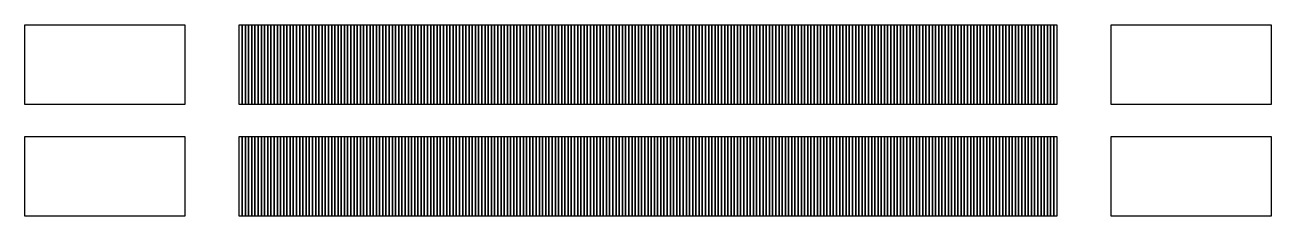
# Model space of a CAD drawing. Extents: x 0 to 780, y -350 to 670.
# Drawn here: x 0 to 780, y 120 to 240 of the extents above; entities that cross this region are included whole.
import ezdxf

# ---------------------------------------------------------------- set-up
doc = ezdxf.new("R2010")
doc.units = 0
for name, color, linetype in [('layer000', 1, 'CONTINUOUS'), ('layer001', 2, 'CONTINUOUS'), ('layer002', 3, 'CONTINUOUS'), ('layer003', 4, 'CONTINUOUS'), ('layer004', 5, 'CONTINUOUS'), ('layer005', 6, 'CONTINUOUS'), ('layer006', 7, 'CONTINUOUS'), ('layer007', 8, 'CONTINUOUS'), ('layer008', 9, 'CONTINUOUS'), ('layer009', 10, 'CONTINUOUS'), ('layer010', 11, 'CONTINUOUS'), ('layer011', 12, 'CONTINUOUS'), ('layer012', 13, 'CONTINUOUS'), ('layer013', 14, 'CONTINUOUS'), ('layer014', 15, 'CONTINUOUS'), ('layer015', 16, 'CONTINUOUS'), ('layer016', 17, 'CONTINUOUS'), ('layer017', 18, 'CONTINUOUS'), ('layer018', 19, 'CONTINUOUS'), ('layer019', 20, 'CONTINUOUS'), ('layer020', 21, 'CONTINUOUS'), ('layer021', 22, 'CONTINUOUS'), ('layer022', 23, 'CONTINUOUS'), ('layer023', 24, 'CONTINUOUS'), ('layer024', 25, 'CONTINUOUS'), ('layer025', 26, 'CONTINUOUS'), ('layer026', 27, 'CONTINUOUS'), ('layer027', 28, 'CONTINUOUS'), ('layer028', 29, 'CONTINUOUS'), ('layer029', 30, 'CONTINUOUS'), ('layer030', 31, 'CONTINUOUS'), ('layer031', 32, 'CONTINUOUS'), ('layer032', 33, 'CONTINUOUS'), ('layer033', 34, 'CONTINUOUS'), ('layer034', 35, 'CONTINUOUS'), ('layer035', 36, 'CONTINUOUS'), ('layer036', 37, 'CONTINUOUS'), ('layer037', 38, 'CONTINUOUS'), ('layer038', 39, 'CONTINUOUS'), ('layer039', 40, 'CONTINUOUS'), ('layer040', 41, 'CONTINUOUS'), ('layer041', 42, 'CONTINUOUS'), ('layer042', 43, 'CONTINUOUS'), ('layer043', 44, 'CONTINUOUS'), ('layer044', 45, 'CONTINUOUS'), ('layer045', 46, 'CONTINUOUS'), ('layer046', 47, 'CONTINUOUS'), ('layer047', 48, 'CONTINUOUS'), ('layer048', 49, 'CONTINUOUS'), ('layer049', 50, 'CONTINUOUS'), ('layer050', 51, 'CONTINUOUS'), ('layer051', 52, 'CONTINUOUS'), ('layer052', 53, 'CONTINUOUS'), ('layer053', 54, 'CONTINUOUS'), ('layer054', 55, 'CONTINUOUS'), ('layer055', 56, 'CONTINUOUS'), ('layer056', 57, 'CONTINUOUS'), ('layer057', 58, 'CONTINUOUS'), ('layer058', 59, 'CONTINUOUS'), ('layer059', 60, 'CONTINUOUS'), ('layer060', 61, 'CONTINUOUS'), ('layer061', 62, 'CONTINUOUS'), ('layer062', 63, 'CONTINUOUS'), ('layer063', 64, 'CONTINUOUS'), ('layer064', 65, 'CONTINUOUS'), ('layer065', 66, 'CONTINUOUS'), ('layer066', 67, 'CONTINUOUS'), ('layer067', 68, 'CONTINUOUS'), ('layer068', 69, 'CONTINUOUS'), ('layer069', 70, 'CONTINUOUS'), ('layer070', 71, 'CONTINUOUS'), ('layer071', 72, 'CONTINUOUS'), ('layer072', 73, 'CONTINUOUS'), ('layer073', 74, 'CONTINUOUS'), ('layer074', 75, 'CONTINUOUS'), ('layer075', 76, 'CONTINUOUS'), ('layer076', 77, 'CONTINUOUS'), ('layer077', 78, 'CONTINUOUS'), ('layer078', 79, 'CONTINUOUS'), ('layer079', 80, 'CONTINUOUS'), ('layer080', 81, 'CONTINUOUS'), ('layer081', 82, 'CONTINUOUS'), ('layer082', 83, 'CONTINUOUS'), ('layer083', 84, 'CONTINUOUS'), ('layer084', 85, 'CONTINUOUS'), ('layer085', 86, 'CONTINUOUS'), ('layer086', 87, 'CONTINUOUS'), ('layer087', 88, 'CONTINUOUS'), ('layer088', 89, 'CONTINUOUS'), ('layer089', 90, 'CONTINUOUS'), ('layer090', 91, 'CONTINUOUS'), ('layer091', 92, 'CONTINUOUS'), ('layer092', 93, 'CONTINUOUS'), ('layer093', 94, 'CONTINUOUS'), ('layer094', 95, 'CONTINUOUS'), ('layer095', 96, 'CONTINUOUS'), ('layer096', 97, 'CONTINUOUS'), ('layer097', 98, 'CONTINUOUS'), ('layer098', 99, 'CONTINUOUS'), ('layer099', 100, 'CONTINUOUS'), ('layer100', 101, 'CONTINUOUS'), ('layer101', 102, 'CONTINUOUS'), ('layer102', 103, 'CONTINUOUS'), ('layer103', 104, 'CONTINUOUS'), ('layer104', 105, 'CONTINUOUS'), ('layer105', 106, 'CONTINUOUS'), ('layer106', 107, 'CONTINUOUS'), ('layer107', 108, 'CONTINUOUS'), ('layer108', 109, 'CONTINUOUS'), ('layer109', 110, 'CONTINUOUS'), ('layer110', 111, 'CONTINUOUS'), ('layer111', 112, 'CONTINUOUS'), ('layer112', 113, 'CONTINUOUS'), ('layer113', 114, 'CONTINUOUS'), ('layer114', 115, 'CONTINUOUS'), ('layer115', 116, 'CONTINUOUS'), ('layer116', 117, 'CONTINUOUS'), ('layer117', 118, 'CONTINUOUS'), ('layer118', 119, 'CONTINUOUS'), ('layer119', 120, 'CONTINUOUS'), ('layer120', 121, 'CONTINUOUS'), ('layer121', 122, 'CONTINUOUS'), ('layer122', 123, 'CONTINUOUS'), ('layer123', 124, 'CONTINUOUS'), ('layer124', 125, 'CONTINUOUS'), ('layer125', 126, 'CONTINUOUS'), ('layer126', 127, 'CONTINUOUS'), ('layer127', 128, 'CONTINUOUS')]:
    doc.layers.add(name, color=color, linetype=linetype)

# ---------------------------------------------------------------- blocks, each defined once
blk = doc.blocks.new('gs_triangle]')
at = {"layer": 'layer000'}
for points in [[(388, 190), (388, 240), (390, 240), (390, 190)], [(390, 190), (390, 240), (392, 240), (392, 190)], [(134, 120), (134, 170), (136, 170), (136, 120)], [(644, 120), (644, 170), (646, 170), (646, 120)]]:
    blk.add_lwpolyline(points, close=True, dxfattribs=at)
at = {"layer": 'layer001'}
for points in [[(386, 190), (386, 240), (388, 240), (388, 190)], [(392, 190), (392, 240), (394, 240), (394, 190)], [(136, 120), (136, 170), (138, 170), (138, 120)], [(642, 120), (642, 170), (644, 170), (644, 120)]]:
    blk.add_lwpolyline(points, close=True, dxfattribs=at)
at = {"layer": 'layer002'}
for points in [[(384, 190), (384, 240), (386, 240), (386, 190)], [(394, 190), (394, 240), (396, 240), (396, 190)], [(138, 120), (138, 170), (140, 170), (140, 120)], [(640, 120), (640, 170), (642, 170), (642, 120)]]:
    blk.add_lwpolyline(points, close=True, dxfattribs=at)
at = {"layer": 'layer003'}
for points in [[(382, 190), (382, 240), (384, 240), (384, 190)], [(396, 190), (396, 240), (398, 240), (398, 190)], [(140, 120), (140, 170), (142, 170), (142, 120)], [(638, 120), (638, 170), (640, 170), (640, 120)]]:
    blk.add_lwpolyline(points, close=True, dxfattribs=at)
at = {"layer": 'layer004'}
for points in [[(380, 190), (380, 240), (382, 240), (382, 190)], [(398, 190), (398, 240), (400, 240), (400, 190)], [(142, 120), (142, 170), (144, 170), (144, 120)], [(636, 120), (636, 170), (638, 170), (638, 120)]]:
    blk.add_lwpolyline(points, close=True, dxfattribs=at)
at = {"layer": 'layer005'}
for points in [[(378, 190), (378, 240), (380, 240), (380, 190)], [(400, 190), (400, 240), (402, 240), (402, 190)], [(144, 120), (144, 170), (146, 170), (146, 120)], [(634, 120), (634, 170), (636, 170), (636, 120)]]:
    blk.add_lwpolyline(points, close=True, dxfattribs=at)
at = {"layer": 'layer006'}
for points in [[(376, 190), (376, 240), (378, 240), (378, 190)], [(402, 190), (402, 240), (404, 240), (404, 190)], [(146, 120), (146, 170), (148, 170), (148, 120)], [(632, 120), (632, 170), (634, 170), (634, 120)]]:
    blk.add_lwpolyline(points, close=True, dxfattribs=at)
at = {"layer": 'layer007'}
for points in [[(374, 190), (374, 240), (376, 240), (376, 190)], [(404, 190), (404, 240), (406, 240), (406, 190)], [(148, 120), (148, 170), (150, 170), (150, 120)], [(630, 120), (630, 170), (632, 170), (632, 120)]]:
    blk.add_lwpolyline(points, close=True, dxfattribs=at)
at = {"layer": 'layer008'}
for points in [[(372, 190), (372, 240), (374, 240), (374, 190)], [(406, 190), (406, 240), (408, 240), (408, 190)], [(150, 120), (150, 170), (152, 170), (152, 120)], [(628, 120), (628, 170), (630, 170), (630, 120)]]:
    blk.add_lwpolyline(points, close=True, dxfattribs=at)
at = {"layer": 'layer009'}
for points in [[(370, 190), (370, 240), (372, 240), (372, 190)], [(408, 190), (408, 240), (410, 240), (410, 190)], [(152, 120), (152, 170), (154, 170), (154, 120)], [(626, 120), (626, 170), (628, 170), (628, 120)]]:
    blk.add_lwpolyline(points, close=True, dxfattribs=at)
at = {"layer": 'layer010'}
for points in [[(368, 190), (368, 240), (370, 240), (370, 190)], [(410, 190), (410, 240), (412, 240), (412, 190)], [(154, 120), (154, 170), (156, 170), (156, 120)], [(624, 120), (624, 170), (626, 170), (626, 120)]]:
    blk.add_lwpolyline(points, close=True, dxfattribs=at)
at = {"layer": 'layer011'}
for points in [[(366, 190), (366, 240), (368, 240), (368, 190)], [(412, 190), (412, 240), (414, 240), (414, 190)], [(156, 120), (156, 170), (158, 170), (158, 120)], [(622, 120), (622, 170), (624, 170), (624, 120)]]:
    blk.add_lwpolyline(points, close=True, dxfattribs=at)
at = {"layer": 'layer012'}
for points in [[(364, 190), (364, 240), (366, 240), (366, 190)], [(414, 190), (414, 240), (416, 240), (416, 190)], [(158, 120), (158, 170), (160, 170), (160, 120)], [(620, 120), (620, 170), (622, 170), (622, 120)]]:
    blk.add_lwpolyline(points, close=True, dxfattribs=at)
at = {"layer": 'layer013'}
for points in [[(362, 190), (362, 240), (364, 240), (364, 190)], [(416, 190), (416, 240), (418, 240), (418, 190)], [(160, 120), (160, 170), (162, 170), (162, 120)], [(618, 120), (618, 170), (620, 170), (620, 120)]]:
    blk.add_lwpolyline(points, close=True, dxfattribs=at)
at = {"layer": 'layer014'}
for points in [[(360, 190), (360, 240), (362, 240), (362, 190)], [(418, 190), (418, 240), (420, 240), (420, 190)], [(162, 120), (162, 170), (164, 170), (164, 120)], [(616, 120), (616, 170), (618, 170), (618, 120)]]:
    blk.add_lwpolyline(points, close=True, dxfattribs=at)
at = {"layer": 'layer015'}
for points in [[(358, 190), (358, 240), (360, 240), (360, 190)], [(420, 190), (420, 240), (422, 240), (422, 190)], [(164, 120), (164, 170), (166, 170), (166, 120)], [(614, 120), (614, 170), (616, 170), (616, 120)]]:
    blk.add_lwpolyline(points, close=True, dxfattribs=at)
at = {"layer": 'layer016'}
for points in [[(356, 190), (356, 240), (358, 240), (358, 190)], [(422, 190), (422, 240), (424, 240), (424, 190)], [(166, 120), (166, 170), (168, 170), (168, 120)], [(612, 120), (612, 170), (614, 170), (614, 120)]]:
    blk.add_lwpolyline(points, close=True, dxfattribs=at)
at = {"layer": 'layer017'}
for points in [[(354, 190), (354, 240), (356, 240), (356, 190)], [(424, 190), (424, 240), (426, 240), (426, 190)], [(168, 120), (168, 170), (170, 170), (170, 120)], [(610, 120), (610, 170), (612, 170), (612, 120)]]:
    blk.add_lwpolyline(points, close=True, dxfattribs=at)
at = {"layer": 'layer018'}
for points in [[(352, 190), (352, 240), (354, 240), (354, 190)], [(426, 190), (426, 240), (428, 240), (428, 190)], [(170, 120), (170, 170), (172, 170), (172, 120)], [(608, 120), (608, 170), (610, 170), (610, 120)]]:
    blk.add_lwpolyline(points, close=True, dxfattribs=at)
at = {"layer": 'layer019'}
for points in [[(350, 190), (350, 240), (352, 240), (352, 190)], [(428, 190), (428, 240), (430, 240), (430, 190)], [(172, 120), (172, 170), (174, 170), (174, 120)], [(606, 120), (606, 170), (608, 170), (608, 120)]]:
    blk.add_lwpolyline(points, close=True, dxfattribs=at)
at = {"layer": 'layer020'}
for points in [[(348, 190), (348, 240), (350, 240), (350, 190)], [(430, 190), (430, 240), (432, 240), (432, 190)], [(174, 120), (174, 170), (176, 170), (176, 120)], [(604, 120), (604, 170), (606, 170), (606, 120)]]:
    blk.add_lwpolyline(points, close=True, dxfattribs=at)
at = {"layer": 'layer021'}
for points in [[(346, 190), (346, 240), (348, 240), (348, 190)], [(432, 190), (432, 240), (434, 240), (434, 190)], [(176, 120), (176, 170), (178, 170), (178, 120)], [(602, 120), (602, 170), (604, 170), (604, 120)]]:
    blk.add_lwpolyline(points, close=True, dxfattribs=at)
at = {"layer": 'layer022'}
for points in [[(344, 190), (344, 240), (346, 240), (346, 190)], [(434, 190), (434, 240), (436, 240), (436, 190)], [(178, 120), (178, 170), (180, 170), (180, 120)], [(600, 120), (600, 170), (602, 170), (602, 120)]]:
    blk.add_lwpolyline(points, close=True, dxfattribs=at)
at = {"layer": 'layer023'}
for points in [[(342, 190), (342, 240), (344, 240), (344, 190)], [(436, 190), (436, 240), (438, 240), (438, 190)], [(180, 120), (180, 170), (182, 170), (182, 120)], [(598, 120), (598, 170), (600, 170), (600, 120)]]:
    blk.add_lwpolyline(points, close=True, dxfattribs=at)
at = {"layer": 'layer024'}
for points in [[(340, 190), (340, 240), (342, 240), (342, 190)], [(438, 190), (438, 240), (440, 240), (440, 190)], [(182, 120), (182, 170), (184, 170), (184, 120)], [(596, 120), (596, 170), (598, 170), (598, 120)]]:
    blk.add_lwpolyline(points, close=True, dxfattribs=at)
at = {"layer": 'layer025'}
for points in [[(338, 190), (338, 240), (340, 240), (340, 190)], [(440, 190), (440, 240), (442, 240), (442, 190)], [(184, 120), (184, 170), (186, 170), (186, 120)], [(594, 120), (594, 170), (596, 170), (596, 120)]]:
    blk.add_lwpolyline(points, close=True, dxfattribs=at)
at = {"layer": 'layer026'}
for points in [[(336, 190), (336, 240), (338, 240), (338, 190)], [(442, 190), (442, 240), (444, 240), (444, 190)], [(186, 120), (186, 170), (188, 170), (188, 120)], [(592, 120), (592, 170), (594, 170), (594, 120)]]:
    blk.add_lwpolyline(points, close=True, dxfattribs=at)
at = {"layer": 'layer027'}
for points in [[(334, 190), (334, 240), (336, 240), (336, 190)], [(444, 190), (444, 240), (446, 240), (446, 190)], [(188, 120), (188, 170), (190, 170), (190, 120)], [(590, 120), (590, 170), (592, 170), (592, 120)]]:
    blk.add_lwpolyline(points, close=True, dxfattribs=at)
at = {"layer": 'layer028'}
for points in [[(332, 190), (332, 240), (334, 240), (334, 190)], [(446, 190), (446, 240), (448, 240), (448, 190)], [(190, 120), (190, 170), (192, 170), (192, 120)], [(588, 120), (588, 170), (590, 170), (590, 120)]]:
    blk.add_lwpolyline(points, close=True, dxfattribs=at)
at = {"layer": 'layer029'}
for points in [[(330, 190), (330, 240), (332, 240), (332, 190)], [(448, 190), (448, 240), (450, 240), (450, 190)], [(192, 120), (192, 170), (194, 170), (194, 120)], [(586, 120), (586, 170), (588, 170), (588, 120)]]:
    blk.add_lwpolyline(points, close=True, dxfattribs=at)
at = {"layer": 'layer030'}
for points in [[(328, 190), (328, 240), (330, 240), (330, 190)], [(450, 190), (450, 240), (452, 240), (452, 190)], [(194, 120), (194, 170), (196, 170), (196, 120)], [(584, 120), (584, 170), (586, 170), (586, 120)]]:
    blk.add_lwpolyline(points, close=True, dxfattribs=at)
at = {"layer": 'layer031'}
for points in [[(326, 190), (326, 240), (328, 240), (328, 190)], [(452, 190), (452, 240), (454, 240), (454, 190)], [(196, 120), (196, 170), (198, 170), (198, 120)], [(582, 120), (582, 170), (584, 170), (584, 120)]]:
    blk.add_lwpolyline(points, close=True, dxfattribs=at)
at = {"layer": 'layer032'}
for points in [[(324, 190), (324, 240), (326, 240), (326, 190)], [(454, 190), (454, 240), (456, 240), (456, 190)], [(198, 120), (198, 170), (200, 170), (200, 120)], [(580, 120), (580, 170), (582, 170), (582, 120)]]:
    blk.add_lwpolyline(points, close=True, dxfattribs=at)
at = {"layer": 'layer033'}
for points in [[(322, 190), (322, 240), (324, 240), (324, 190)], [(456, 190), (456, 240), (458, 240), (458, 190)], [(200, 120), (200, 170), (202, 170), (202, 120)], [(578, 120), (578, 170), (580, 170), (580, 120)]]:
    blk.add_lwpolyline(points, close=True, dxfattribs=at)
at = {"layer": 'layer034'}
for points in [[(320, 190), (320, 240), (322, 240), (322, 190)], [(458, 190), (458, 240), (460, 240), (460, 190)], [(202, 120), (202, 170), (204, 170), (204, 120)], [(576, 120), (576, 170), (578, 170), (578, 120)]]:
    blk.add_lwpolyline(points, close=True, dxfattribs=at)
at = {"layer": 'layer035'}
for points in [[(318, 190), (318, 240), (320, 240), (320, 190)], [(460, 190), (460, 240), (462, 240), (462, 190)], [(204, 120), (204, 170), (206, 170), (206, 120)], [(574, 120), (574, 170), (576, 170), (576, 120)]]:
    blk.add_lwpolyline(points, close=True, dxfattribs=at)
at = {"layer": 'layer036'}
for points in [[(316, 190), (316, 240), (318, 240), (318, 190)], [(462, 190), (462, 240), (464, 240), (464, 190)], [(206, 120), (206, 170), (208, 170), (208, 120)], [(572, 120), (572, 170), (574, 170), (574, 120)]]:
    blk.add_lwpolyline(points, close=True, dxfattribs=at)
at = {"layer": 'layer037'}
for points in [[(314, 190), (314, 240), (316, 240), (316, 190)], [(464, 190), (464, 240), (466, 240), (466, 190)], [(208, 120), (208, 170), (210, 170), (210, 120)], [(570, 120), (570, 170), (572, 170), (572, 120)]]:
    blk.add_lwpolyline(points, close=True, dxfattribs=at)
at = {"layer": 'layer038'}
for points in [[(312, 190), (312, 240), (314, 240), (314, 190)], [(466, 190), (466, 240), (468, 240), (468, 190)], [(210, 120), (210, 170), (212, 170), (212, 120)], [(568, 120), (568, 170), (570, 170), (570, 120)]]:
    blk.add_lwpolyline(points, close=True, dxfattribs=at)
at = {"layer": 'layer039'}
for points in [[(310, 190), (310, 240), (312, 240), (312, 190)], [(468, 190), (468, 240), (470, 240), (470, 190)], [(212, 120), (212, 170), (214, 170), (214, 120)], [(566, 120), (566, 170), (568, 170), (568, 120)]]:
    blk.add_lwpolyline(points, close=True, dxfattribs=at)
at = {"layer": 'layer040'}
for points in [[(308, 190), (308, 240), (310, 240), (310, 190)], [(470, 190), (470, 240), (472, 240), (472, 190)], [(214, 120), (214, 170), (216, 170), (216, 120)], [(564, 120), (564, 170), (566, 170), (566, 120)]]:
    blk.add_lwpolyline(points, close=True, dxfattribs=at)
at = {"layer": 'layer041'}
for points in [[(306, 190), (306, 240), (308, 240), (308, 190)], [(472, 190), (472, 240), (474, 240), (474, 190)], [(216, 120), (216, 170), (218, 170), (218, 120)], [(562, 120), (562, 170), (564, 170), (564, 120)]]:
    blk.add_lwpolyline(points, close=True, dxfattribs=at)
at = {"layer": 'layer042'}
for points in [[(304, 190), (304, 240), (306, 240), (306, 190)], [(474, 190), (474, 240), (476, 240), (476, 190)], [(218, 120), (218, 170), (220, 170), (220, 120)], [(560, 120), (560, 170), (562, 170), (562, 120)]]:
    blk.add_lwpolyline(points, close=True, dxfattribs=at)
at = {"layer": 'layer043'}
for points in [[(302, 190), (302, 240), (304, 240), (304, 190)], [(476, 190), (476, 240), (478, 240), (478, 190)], [(220, 120), (220, 170), (222, 170), (222, 120)], [(558, 120), (558, 170), (560, 170), (560, 120)]]:
    blk.add_lwpolyline(points, close=True, dxfattribs=at)
at = {"layer": 'layer044'}
for points in [[(300, 190), (300, 240), (302, 240), (302, 190)], [(478, 190), (478, 240), (480, 240), (480, 190)], [(222, 120), (222, 170), (224, 170), (224, 120)], [(556, 120), (556, 170), (558, 170), (558, 120)]]:
    blk.add_lwpolyline(points, close=True, dxfattribs=at)
at = {"layer": 'layer045'}
for points in [[(298, 190), (298, 240), (300, 240), (300, 190)], [(480, 190), (480, 240), (482, 240), (482, 190)], [(224, 120), (224, 170), (226, 170), (226, 120)], [(554, 120), (554, 170), (556, 170), (556, 120)]]:
    blk.add_lwpolyline(points, close=True, dxfattribs=at)
at = {"layer": 'layer046'}
for points in [[(296, 190), (296, 240), (298, 240), (298, 190)], [(482, 190), (482, 240), (484, 240), (484, 190)], [(226, 120), (226, 170), (228, 170), (228, 120)], [(552, 120), (552, 170), (554, 170), (554, 120)]]:
    blk.add_lwpolyline(points, close=True, dxfattribs=at)
at = {"layer": 'layer047'}
for points in [[(294, 190), (294, 240), (296, 240), (296, 190)], [(484, 190), (484, 240), (486, 240), (486, 190)], [(228, 120), (228, 170), (230, 170), (230, 120)], [(550, 120), (550, 170), (552, 170), (552, 120)]]:
    blk.add_lwpolyline(points, close=True, dxfattribs=at)
at = {"layer": 'layer048'}
for points in [[(292, 190), (292, 240), (294, 240), (294, 190)], [(486, 190), (486, 240), (488, 240), (488, 190)], [(230, 120), (230, 170), (232, 170), (232, 120)], [(548, 120), (548, 170), (550, 170), (550, 120)]]:
    blk.add_lwpolyline(points, close=True, dxfattribs=at)
at = {"layer": 'layer049'}
for points in [[(290, 190), (290, 240), (292, 240), (292, 190)], [(488, 190), (488, 240), (490, 240), (490, 190)], [(232, 120), (232, 170), (234, 170), (234, 120)], [(546, 120), (546, 170), (548, 170), (548, 120)]]:
    blk.add_lwpolyline(points, close=True, dxfattribs=at)
at = {"layer": 'layer050'}
for points in [[(288, 190), (288, 240), (290, 240), (290, 190)], [(490, 190), (490, 240), (492, 240), (492, 190)], [(234, 120), (234, 170), (236, 170), (236, 120)], [(544, 120), (544, 170), (546, 170), (546, 120)]]:
    blk.add_lwpolyline(points, close=True, dxfattribs=at)
at = {"layer": 'layer051'}
for points in [[(286, 190), (286, 240), (288, 240), (288, 190)], [(492, 190), (492, 240), (494, 240), (494, 190)], [(236, 120), (236, 170), (238, 170), (238, 120)], [(542, 120), (542, 170), (544, 170), (544, 120)]]:
    blk.add_lwpolyline(points, close=True, dxfattribs=at)
at = {"layer": 'layer052'}
for points in [[(284, 190), (284, 240), (286, 240), (286, 190)], [(494, 190), (494, 240), (496, 240), (496, 190)], [(238, 120), (238, 170), (240, 170), (240, 120)], [(540, 120), (540, 170), (542, 170), (542, 120)]]:
    blk.add_lwpolyline(points, close=True, dxfattribs=at)
at = {"layer": 'layer053'}
for points in [[(282, 190), (282, 240), (284, 240), (284, 190)], [(496, 190), (496, 240), (498, 240), (498, 190)], [(240, 120), (240, 170), (242, 170), (242, 120)], [(538, 120), (538, 170), (540, 170), (540, 120)]]:
    blk.add_lwpolyline(points, close=True, dxfattribs=at)
at = {"layer": 'layer054'}
for points in [[(280, 190), (280, 240), (282, 240), (282, 190)], [(498, 190), (498, 240), (500, 240), (500, 190)], [(242, 120), (242, 170), (244, 170), (244, 120)], [(536, 120), (536, 170), (538, 170), (538, 120)]]:
    blk.add_lwpolyline(points, close=True, dxfattribs=at)
at = {"layer": 'layer055'}
for points in [[(278, 190), (278, 240), (280, 240), (280, 190)], [(500, 190), (500, 240), (502, 240), (502, 190)], [(244, 120), (244, 170), (246, 170), (246, 120)], [(534, 120), (534, 170), (536, 170), (536, 120)]]:
    blk.add_lwpolyline(points, close=True, dxfattribs=at)
at = {"layer": 'layer056'}
for points in [[(276, 190), (276, 240), (278, 240), (278, 190)], [(502, 190), (502, 240), (504, 240), (504, 190)], [(246, 120), (246, 170), (248, 170), (248, 120)], [(532, 120), (532, 170), (534, 170), (534, 120)]]:
    blk.add_lwpolyline(points, close=True, dxfattribs=at)
at = {"layer": 'layer057'}
for points in [[(274, 190), (274, 240), (276, 240), (276, 190)], [(504, 190), (504, 240), (506, 240), (506, 190)], [(248, 120), (248, 170), (250, 170), (250, 120)], [(530, 120), (530, 170), (532, 170), (532, 120)]]:
    blk.add_lwpolyline(points, close=True, dxfattribs=at)
at = {"layer": 'layer058'}
for points in [[(272, 190), (272, 240), (274, 240), (274, 190)], [(506, 190), (506, 240), (508, 240), (508, 190)], [(250, 120), (250, 170), (252, 170), (252, 120)], [(528, 120), (528, 170), (530, 170), (530, 120)]]:
    blk.add_lwpolyline(points, close=True, dxfattribs=at)
at = {"layer": 'layer059'}
for points in [[(270, 190), (270, 240), (272, 240), (272, 190)], [(508, 190), (508, 240), (510, 240), (510, 190)], [(252, 120), (252, 170), (254, 170), (254, 120)], [(526, 120), (526, 170), (528, 170), (528, 120)]]:
    blk.add_lwpolyline(points, close=True, dxfattribs=at)
at = {"layer": 'layer060'}
for points in [[(268, 190), (268, 240), (270, 240), (270, 190)], [(510, 190), (510, 240), (512, 240), (512, 190)], [(254, 120), (254, 170), (256, 170), (256, 120)], [(524, 120), (524, 170), (526, 170), (526, 120)]]:
    blk.add_lwpolyline(points, close=True, dxfattribs=at)
at = {"layer": 'layer061'}
for points in [[(266, 190), (266, 240), (268, 240), (268, 190)], [(512, 190), (512, 240), (514, 240), (514, 190)], [(256, 120), (256, 170), (258, 170), (258, 120)], [(522, 120), (522, 170), (524, 170), (524, 120)]]:
    blk.add_lwpolyline(points, close=True, dxfattribs=at)
at = {"layer": 'layer062'}
for points in [[(264, 190), (264, 240), (266, 240), (266, 190)], [(514, 190), (514, 240), (516, 240), (516, 190)], [(258, 120), (258, 170), (260, 170), (260, 120)], [(520, 120), (520, 170), (522, 170), (522, 120)]]:
    blk.add_lwpolyline(points, close=True, dxfattribs=at)
at = {"layer": 'layer063'}
for points in [[(262, 190), (262, 240), (264, 240), (264, 190)], [(516, 190), (516, 240), (518, 240), (518, 190)], [(260, 120), (260, 170), (262, 170), (262, 120)], [(518, 120), (518, 170), (520, 170), (520, 120)]]:
    blk.add_lwpolyline(points, close=True, dxfattribs=at)
at = {"layer": 'layer064'}
for points in [[(260, 190), (260, 240), (262, 240), (262, 190)], [(518, 190), (518, 240), (520, 240), (520, 190)], [(262, 120), (262, 170), (264, 170), (264, 120)], [(516, 120), (516, 170), (518, 170), (518, 120)]]:
    blk.add_lwpolyline(points, close=True, dxfattribs=at)
at = {"layer": 'layer065'}
for points in [[(258, 190), (258, 240), (260, 240), (260, 190)], [(520, 190), (520, 240), (522, 240), (522, 190)], [(264, 120), (264, 170), (266, 170), (266, 120)], [(514, 120), (514, 170), (516, 170), (516, 120)]]:
    blk.add_lwpolyline(points, close=True, dxfattribs=at)
at = {"layer": 'layer066'}
for points in [[(256, 190), (256, 240), (258, 240), (258, 190)], [(522, 190), (522, 240), (524, 240), (524, 190)], [(266, 120), (266, 170), (268, 170), (268, 120)], [(512, 120), (512, 170), (514, 170), (514, 120)]]:
    blk.add_lwpolyline(points, close=True, dxfattribs=at)
at = {"layer": 'layer067'}
for points in [[(254, 190), (254, 240), (256, 240), (256, 190)], [(524, 190), (524, 240), (526, 240), (526, 190)], [(268, 120), (268, 170), (270, 170), (270, 120)], [(510, 120), (510, 170), (512, 170), (512, 120)]]:
    blk.add_lwpolyline(points, close=True, dxfattribs=at)
at = {"layer": 'layer068'}
for points in [[(252, 190), (252, 240), (254, 240), (254, 190)], [(526, 190), (526, 240), (528, 240), (528, 190)], [(270, 120), (270, 170), (272, 170), (272, 120)], [(508, 120), (508, 170), (510, 170), (510, 120)]]:
    blk.add_lwpolyline(points, close=True, dxfattribs=at)
at = {"layer": 'layer069'}
for points in [[(250, 190), (250, 240), (252, 240), (252, 190)], [(528, 190), (528, 240), (530, 240), (530, 190)], [(272, 120), (272, 170), (274, 170), (274, 120)], [(506, 120), (506, 170), (508, 170), (508, 120)]]:
    blk.add_lwpolyline(points, close=True, dxfattribs=at)
at = {"layer": 'layer070'}
for points in [[(248, 190), (248, 240), (250, 240), (250, 190)], [(530, 190), (530, 240), (532, 240), (532, 190)], [(274, 120), (274, 170), (276, 170), (276, 120)], [(504, 120), (504, 170), (506, 170), (506, 120)]]:
    blk.add_lwpolyline(points, close=True, dxfattribs=at)
at = {"layer": 'layer071'}
for points in [[(246, 190), (246, 240), (248, 240), (248, 190)], [(532, 190), (532, 240), (534, 240), (534, 190)], [(276, 120), (276, 170), (278, 170), (278, 120)], [(502, 120), (502, 170), (504, 170), (504, 120)]]:
    blk.add_lwpolyline(points, close=True, dxfattribs=at)
at = {"layer": 'layer072'}
for points in [[(244, 190), (244, 240), (246, 240), (246, 190)], [(534, 190), (534, 240), (536, 240), (536, 190)], [(278, 120), (278, 170), (280, 170), (280, 120)], [(500, 120), (500, 170), (502, 170), (502, 120)]]:
    blk.add_lwpolyline(points, close=True, dxfattribs=at)
at = {"layer": 'layer073'}
for points in [[(242, 190), (242, 240), (244, 240), (244, 190)], [(536, 190), (536, 240), (538, 240), (538, 190)], [(280, 120), (280, 170), (282, 170), (282, 120)], [(498, 120), (498, 170), (500, 170), (500, 120)]]:
    blk.add_lwpolyline(points, close=True, dxfattribs=at)
at = {"layer": 'layer074'}
for points in [[(240, 190), (240, 240), (242, 240), (242, 190)], [(538, 190), (538, 240), (540, 240), (540, 190)], [(282, 120), (282, 170), (284, 170), (284, 120)], [(496, 120), (496, 170), (498, 170), (498, 120)]]:
    blk.add_lwpolyline(points, close=True, dxfattribs=at)
at = {"layer": 'layer075'}
for points in [[(238, 190), (238, 240), (240, 240), (240, 190)], [(540, 190), (540, 240), (542, 240), (542, 190)], [(284, 120), (284, 170), (286, 170), (286, 120)], [(494, 120), (494, 170), (496, 170), (496, 120)]]:
    blk.add_lwpolyline(points, close=True, dxfattribs=at)
at = {"layer": 'layer076'}
for points in [[(236, 190), (236, 240), (238, 240), (238, 190)], [(542, 190), (542, 240), (544, 240), (544, 190)], [(286, 120), (286, 170), (288, 170), (288, 120)], [(492, 120), (492, 170), (494, 170), (494, 120)]]:
    blk.add_lwpolyline(points, close=True, dxfattribs=at)
at = {"layer": 'layer077'}
for points in [[(234, 190), (234, 240), (236, 240), (236, 190)], [(544, 190), (544, 240), (546, 240), (546, 190)], [(288, 120), (288, 170), (290, 170), (290, 120)], [(490, 120), (490, 170), (492, 170), (492, 120)]]:
    blk.add_lwpolyline(points, close=True, dxfattribs=at)
at = {"layer": 'layer078'}
for points in [[(232, 190), (232, 240), (234, 240), (234, 190)], [(546, 190), (546, 240), (548, 240), (548, 190)], [(290, 120), (290, 170), (292, 170), (292, 120)], [(488, 120), (488, 170), (490, 170), (490, 120)]]:
    blk.add_lwpolyline(points, close=True, dxfattribs=at)
at = {"layer": 'layer079'}
for points in [[(230, 190), (230, 240), (232, 240), (232, 190)], [(548, 190), (548, 240), (550, 240), (550, 190)], [(292, 120), (292, 170), (294, 170), (294, 120)], [(486, 120), (486, 170), (488, 170), (488, 120)]]:
    blk.add_lwpolyline(points, close=True, dxfattribs=at)
at = {"layer": 'layer080'}
for points in [[(228, 190), (228, 240), (230, 240), (230, 190)], [(550, 190), (550, 240), (552, 240), (552, 190)], [(294, 120), (294, 170), (296, 170), (296, 120)], [(484, 120), (484, 170), (486, 170), (486, 120)]]:
    blk.add_lwpolyline(points, close=True, dxfattribs=at)
at = {"layer": 'layer081'}
for points in [[(226, 190), (226, 240), (228, 240), (228, 190)], [(552, 190), (552, 240), (554, 240), (554, 190)], [(296, 120), (296, 170), (298, 170), (298, 120)], [(482, 120), (482, 170), (484, 170), (484, 120)]]:
    blk.add_lwpolyline(points, close=True, dxfattribs=at)
at = {"layer": 'layer082'}
for points in [[(224, 190), (224, 240), (226, 240), (226, 190)], [(554, 190), (554, 240), (556, 240), (556, 190)], [(298, 120), (298, 170), (300, 170), (300, 120)], [(480, 120), (480, 170), (482, 170), (482, 120)]]:
    blk.add_lwpolyline(points, close=True, dxfattribs=at)
at = {"layer": 'layer083'}
for points in [[(222, 190), (222, 240), (224, 240), (224, 190)], [(556, 190), (556, 240), (558, 240), (558, 190)], [(300, 120), (300, 170), (302, 170), (302, 120)], [(478, 120), (478, 170), (480, 170), (480, 120)]]:
    blk.add_lwpolyline(points, close=True, dxfattribs=at)
at = {"layer": 'layer084'}
for points in [[(220, 190), (220, 240), (222, 240), (222, 190)], [(558, 190), (558, 240), (560, 240), (560, 190)], [(302, 120), (302, 170), (304, 170), (304, 120)], [(476, 120), (476, 170), (478, 170), (478, 120)]]:
    blk.add_lwpolyline(points, close=True, dxfattribs=at)
at = {"layer": 'layer085'}
for points in [[(218, 190), (218, 240), (220, 240), (220, 190)], [(560, 190), (560, 240), (562, 240), (562, 190)], [(304, 120), (304, 170), (306, 170), (306, 120)], [(474, 120), (474, 170), (476, 170), (476, 120)]]:
    blk.add_lwpolyline(points, close=True, dxfattribs=at)
at = {"layer": 'layer086'}
for points in [[(216, 190), (216, 240), (218, 240), (218, 190)], [(562, 190), (562, 240), (564, 240), (564, 190)], [(306, 120), (306, 170), (308, 170), (308, 120)], [(472, 120), (472, 170), (474, 170), (474, 120)]]:
    blk.add_lwpolyline(points, close=True, dxfattribs=at)
at = {"layer": 'layer087'}
for points in [[(214, 190), (214, 240), (216, 240), (216, 190)], [(564, 190), (564, 240), (566, 240), (566, 190)], [(308, 120), (308, 170), (310, 170), (310, 120)], [(470, 120), (470, 170), (472, 170), (472, 120)]]:
    blk.add_lwpolyline(points, close=True, dxfattribs=at)
at = {"layer": 'layer088'}
for points in [[(212, 190), (212, 240), (214, 240), (214, 190)], [(566, 190), (566, 240), (568, 240), (568, 190)], [(310, 120), (310, 170), (312, 170), (312, 120)], [(468, 120), (468, 170), (470, 170), (470, 120)]]:
    blk.add_lwpolyline(points, close=True, dxfattribs=at)
at = {"layer": 'layer089'}
for points in [[(210, 190), (210, 240), (212, 240), (212, 190)], [(568, 190), (568, 240), (570, 240), (570, 190)], [(312, 120), (312, 170), (314, 170), (314, 120)], [(466, 120), (466, 170), (468, 170), (468, 120)]]:
    blk.add_lwpolyline(points, close=True, dxfattribs=at)
at = {"layer": 'layer090'}
for points in [[(208, 190), (208, 240), (210, 240), (210, 190)], [(570, 190), (570, 240), (572, 240), (572, 190)], [(314, 120), (314, 170), (316, 170), (316, 120)], [(464, 120), (464, 170), (466, 170), (466, 120)]]:
    blk.add_lwpolyline(points, close=True, dxfattribs=at)
at = {"layer": 'layer091'}
for points in [[(206, 190), (206, 240), (208, 240), (208, 190)], [(572, 190), (572, 240), (574, 240), (574, 190)], [(316, 120), (316, 170), (318, 170), (318, 120)], [(462, 120), (462, 170), (464, 170), (464, 120)]]:
    blk.add_lwpolyline(points, close=True, dxfattribs=at)
at = {"layer": 'layer092'}
for points in [[(204, 190), (204, 240), (206, 240), (206, 190)], [(574, 190), (574, 240), (576, 240), (576, 190)], [(318, 120), (318, 170), (320, 170), (320, 120)], [(460, 120), (460, 170), (462, 170), (462, 120)]]:
    blk.add_lwpolyline(points, close=True, dxfattribs=at)
at = {"layer": 'layer093'}
for points in [[(202, 190), (202, 240), (204, 240), (204, 190)], [(576, 190), (576, 240), (578, 240), (578, 190)], [(320, 120), (320, 170), (322, 170), (322, 120)], [(458, 120), (458, 170), (460, 170), (460, 120)]]:
    blk.add_lwpolyline(points, close=True, dxfattribs=at)
at = {"layer": 'layer094'}
for points in [[(200, 190), (200, 240), (202, 240), (202, 190)], [(578, 190), (578, 240), (580, 240), (580, 190)], [(322, 120), (322, 170), (324, 170), (324, 120)], [(456, 120), (456, 170), (458, 170), (458, 120)]]:
    blk.add_lwpolyline(points, close=True, dxfattribs=at)
at = {"layer": 'layer095'}
for points in [[(198, 190), (198, 240), (200, 240), (200, 190)], [(580, 190), (580, 240), (582, 240), (582, 190)], [(324, 120), (324, 170), (326, 170), (326, 120)], [(454, 120), (454, 170), (456, 170), (456, 120)]]:
    blk.add_lwpolyline(points, close=True, dxfattribs=at)
at = {"layer": 'layer096'}
for points in [[(196, 190), (196, 240), (198, 240), (198, 190)], [(582, 190), (582, 240), (584, 240), (584, 190)], [(326, 120), (326, 170), (328, 170), (328, 120)], [(452, 120), (452, 170), (454, 170), (454, 120)]]:
    blk.add_lwpolyline(points, close=True, dxfattribs=at)
at = {"layer": 'layer097'}
for points in [[(194, 190), (194, 240), (196, 240), (196, 190)], [(584, 190), (584, 240), (586, 240), (586, 190)], [(328, 120), (328, 170), (330, 170), (330, 120)], [(450, 120), (450, 170), (452, 170), (452, 120)]]:
    blk.add_lwpolyline(points, close=True, dxfattribs=at)
at = {"layer": 'layer098'}
for points in [[(192, 190), (192, 240), (194, 240), (194, 190)], [(586, 190), (586, 240), (588, 240), (588, 190)], [(330, 120), (330, 170), (332, 170), (332, 120)], [(448, 120), (448, 170), (450, 170), (450, 120)]]:
    blk.add_lwpolyline(points, close=True, dxfattribs=at)
at = {"layer": 'layer099'}
for points in [[(190, 190), (190, 240), (192, 240), (192, 190)], [(588, 190), (588, 240), (590, 240), (590, 190)], [(332, 120), (332, 170), (334, 170), (334, 120)], [(446, 120), (446, 170), (448, 170), (448, 120)]]:
    blk.add_lwpolyline(points, close=True, dxfattribs=at)
at = {"layer": 'layer100'}
for points in [[(188, 190), (188, 240), (190, 240), (190, 190)], [(590, 190), (590, 240), (592, 240), (592, 190)], [(334, 120), (334, 170), (336, 170), (336, 120)], [(444, 120), (444, 170), (446, 170), (446, 120)]]:
    blk.add_lwpolyline(points, close=True, dxfattribs=at)
at = {"layer": 'layer101'}
for points in [[(186, 190), (186, 240), (188, 240), (188, 190)], [(592, 190), (592, 240), (594, 240), (594, 190)], [(336, 120), (336, 170), (338, 170), (338, 120)], [(442, 120), (442, 170), (444, 170), (444, 120)]]:
    blk.add_lwpolyline(points, close=True, dxfattribs=at)
at = {"layer": 'layer102'}
for points in [[(184, 190), (184, 240), (186, 240), (186, 190)], [(594, 190), (594, 240), (596, 240), (596, 190)], [(338, 120), (338, 170), (340, 170), (340, 120)], [(440, 120), (440, 170), (442, 170), (442, 120)]]:
    blk.add_lwpolyline(points, close=True, dxfattribs=at)
at = {"layer": 'layer103'}
for points in [[(182, 190), (182, 240), (184, 240), (184, 190)], [(596, 190), (596, 240), (598, 240), (598, 190)], [(340, 120), (340, 170), (342, 170), (342, 120)], [(438, 120), (438, 170), (440, 170), (440, 120)]]:
    blk.add_lwpolyline(points, close=True, dxfattribs=at)
at = {"layer": 'layer104'}
for points in [[(180, 190), (180, 240), (182, 240), (182, 190)], [(598, 190), (598, 240), (600, 240), (600, 190)], [(342, 120), (342, 170), (344, 170), (344, 120)], [(436, 120), (436, 170), (438, 170), (438, 120)]]:
    blk.add_lwpolyline(points, close=True, dxfattribs=at)
at = {"layer": 'layer105'}
for points in [[(178, 190), (178, 240), (180, 240), (180, 190)], [(600, 190), (600, 240), (602, 240), (602, 190)], [(344, 120), (344, 170), (346, 170), (346, 120)], [(434, 120), (434, 170), (436, 170), (436, 120)]]:
    blk.add_lwpolyline(points, close=True, dxfattribs=at)
at = {"layer": 'layer106'}
for points in [[(176, 190), (176, 240), (178, 240), (178, 190)], [(602, 190), (602, 240), (604, 240), (604, 190)], [(346, 120), (346, 170), (348, 170), (348, 120)], [(432, 120), (432, 170), (434, 170), (434, 120)]]:
    blk.add_lwpolyline(points, close=True, dxfattribs=at)
at = {"layer": 'layer107'}
for points in [[(174, 190), (174, 240), (176, 240), (176, 190)], [(604, 190), (604, 240), (606, 240), (606, 190)], [(348, 120), (348, 170), (350, 170), (350, 120)], [(430, 120), (430, 170), (432, 170), (432, 120)]]:
    blk.add_lwpolyline(points, close=True, dxfattribs=at)
at = {"layer": 'layer108'}
for points in [[(172, 190), (172, 240), (174, 240), (174, 190)], [(606, 190), (606, 240), (608, 240), (608, 190)], [(350, 120), (350, 170), (352, 170), (352, 120)], [(428, 120), (428, 170), (430, 170), (430, 120)]]:
    blk.add_lwpolyline(points, close=True, dxfattribs=at)
at = {"layer": 'layer109'}
for points in [[(170, 190), (170, 240), (172, 240), (172, 190)], [(608, 190), (608, 240), (610, 240), (610, 190)], [(352, 120), (352, 170), (354, 170), (354, 120)], [(426, 120), (426, 170), (428, 170), (428, 120)]]:
    blk.add_lwpolyline(points, close=True, dxfattribs=at)
at = {"layer": 'layer110'}
for points in [[(168, 190), (168, 240), (170, 240), (170, 190)], [(610, 190), (610, 240), (612, 240), (612, 190)], [(354, 120), (354, 170), (356, 170), (356, 120)], [(424, 120), (424, 170), (426, 170), (426, 120)]]:
    blk.add_lwpolyline(points, close=True, dxfattribs=at)
at = {"layer": 'layer111'}
for points in [[(166, 190), (166, 240), (168, 240), (168, 190)], [(612, 190), (612, 240), (614, 240), (614, 190)], [(356, 120), (356, 170), (358, 170), (358, 120)], [(422, 120), (422, 170), (424, 170), (424, 120)]]:
    blk.add_lwpolyline(points, close=True, dxfattribs=at)
at = {"layer": 'layer112'}
for points in [[(164, 190), (164, 240), (166, 240), (166, 190)], [(614, 190), (614, 240), (616, 240), (616, 190)], [(358, 120), (358, 170), (360, 170), (360, 120)], [(420, 120), (420, 170), (422, 170), (422, 120)]]:
    blk.add_lwpolyline(points, close=True, dxfattribs=at)
at = {"layer": 'layer113'}
for points in [[(162, 190), (162, 240), (164, 240), (164, 190)], [(616, 190), (616, 240), (618, 240), (618, 190)], [(360, 120), (360, 170), (362, 170), (362, 120)], [(418, 120), (418, 170), (420, 170), (420, 120)]]:
    blk.add_lwpolyline(points, close=True, dxfattribs=at)
at = {"layer": 'layer114'}
for points in [[(160, 190), (160, 240), (162, 240), (162, 190)], [(618, 190), (618, 240), (620, 240), (620, 190)], [(362, 120), (362, 170), (364, 170), (364, 120)], [(416, 120), (416, 170), (418, 170), (418, 120)]]:
    blk.add_lwpolyline(points, close=True, dxfattribs=at)
at = {"layer": 'layer115'}
for points in [[(158, 190), (158, 240), (160, 240), (160, 190)], [(620, 190), (620, 240), (622, 240), (622, 190)], [(364, 120), (364, 170), (366, 170), (366, 120)], [(414, 120), (414, 170), (416, 170), (416, 120)]]:
    blk.add_lwpolyline(points, close=True, dxfattribs=at)
at = {"layer": 'layer116'}
for points in [[(156, 190), (156, 240), (158, 240), (158, 190)], [(622, 190), (622, 240), (624, 240), (624, 190)], [(366, 120), (366, 170), (368, 170), (368, 120)], [(412, 120), (412, 170), (414, 170), (414, 120)]]:
    blk.add_lwpolyline(points, close=True, dxfattribs=at)
at = {"layer": 'layer117'}
for points in [[(154, 190), (154, 240), (156, 240), (156, 190)], [(624, 190), (624, 240), (626, 240), (626, 190)], [(368, 120), (368, 170), (370, 170), (370, 120)], [(410, 120), (410, 170), (412, 170), (412, 120)]]:
    blk.add_lwpolyline(points, close=True, dxfattribs=at)
at = {"layer": 'layer118'}
for points in [[(152, 190), (152, 240), (154, 240), (154, 190)], [(626, 190), (626, 240), (628, 240), (628, 190)], [(370, 120), (370, 170), (372, 170), (372, 120)], [(408, 120), (408, 170), (410, 170), (410, 120)]]:
    blk.add_lwpolyline(points, close=True, dxfattribs=at)
at = {"layer": 'layer119'}
for points in [[(150, 190), (150, 240), (152, 240), (152, 190)], [(628, 190), (628, 240), (630, 240), (630, 190)], [(372, 120), (372, 170), (374, 170), (374, 120)], [(406, 120), (406, 170), (408, 170), (408, 120)]]:
    blk.add_lwpolyline(points, close=True, dxfattribs=at)
at = {"layer": 'layer120'}
for points in [[(148, 190), (148, 240), (150, 240), (150, 190)], [(630, 190), (630, 240), (632, 240), (632, 190)], [(374, 120), (374, 170), (376, 170), (376, 120)], [(404, 120), (404, 170), (406, 170), (406, 120)]]:
    blk.add_lwpolyline(points, close=True, dxfattribs=at)
at = {"layer": 'layer121'}
for points in [[(146, 190), (146, 240), (148, 240), (148, 190)], [(632, 190), (632, 240), (634, 240), (634, 190)], [(376, 120), (376, 170), (378, 170), (378, 120)], [(402, 120), (402, 170), (404, 170), (404, 120)]]:
    blk.add_lwpolyline(points, close=True, dxfattribs=at)
at = {"layer": 'layer122'}
for points in [[(144, 190), (144, 240), (146, 240), (146, 190)], [(634, 190), (634, 240), (636, 240), (636, 190)], [(378, 120), (378, 170), (380, 170), (380, 120)], [(400, 120), (400, 170), (402, 170), (402, 120)]]:
    blk.add_lwpolyline(points, close=True, dxfattribs=at)
at = {"layer": 'layer123'}
for points in [[(142, 190), (142, 240), (144, 240), (144, 190)], [(636, 190), (636, 240), (638, 240), (638, 190)], [(380, 120), (380, 170), (382, 170), (382, 120)], [(398, 120), (398, 170), (400, 170), (400, 120)]]:
    blk.add_lwpolyline(points, close=True, dxfattribs=at)
at = {"layer": 'layer124'}
for points in [[(140, 190), (140, 240), (142, 240), (142, 190)], [(638, 190), (638, 240), (640, 240), (640, 190)], [(382, 120), (382, 170), (384, 170), (384, 120)], [(396, 120), (396, 170), (398, 170), (398, 120)]]:
    blk.add_lwpolyline(points, close=True, dxfattribs=at)
at = {"layer": 'layer125'}
for points in [[(138, 190), (138, 240), (140, 240), (140, 190)], [(640, 190), (640, 240), (642, 240), (642, 190)], [(384, 120), (384, 170), (386, 170), (386, 120)], [(394, 120), (394, 170), (396, 170), (396, 120)]]:
    blk.add_lwpolyline(points, close=True, dxfattribs=at)
at = {"layer": 'layer126'}
for points in [[(136, 190), (136, 240), (138, 240), (138, 190)], [(642, 190), (642, 240), (644, 240), (644, 190)], [(386, 120), (386, 170), (388, 170), (388, 120)], [(392, 120), (392, 170), (394, 170), (394, 120)]]:
    blk.add_lwpolyline(points, close=True, dxfattribs=at)
at = {"layer": 'layer127'}
for points in [[(0, 190), (0, 240), (100, 240), (100, 190)], [(134, 190), (134, 240), (136, 240), (136, 190)], [(644, 190), (644, 240), (646, 240), (646, 190)], [(680, 190), (680, 240), (780, 240), (780, 190)], [(0, 120), (0, 170), (100, 170), (100, 120)], [(388, 120), (388, 170), (390, 170), (390, 120)], [(390, 120), (390, 170), (392, 170), (392, 120)], [(680, 120), (680, 170), (780, 170), (780, 120)]]:
    blk.add_lwpolyline(points, close=True, dxfattribs=at)

msp = doc.modelspace()

# ---------------------------------------------------------------- block references
msp.add_blockref('gs_triangle]', (0, 0))

doc.saveas('drawing.dxf')
